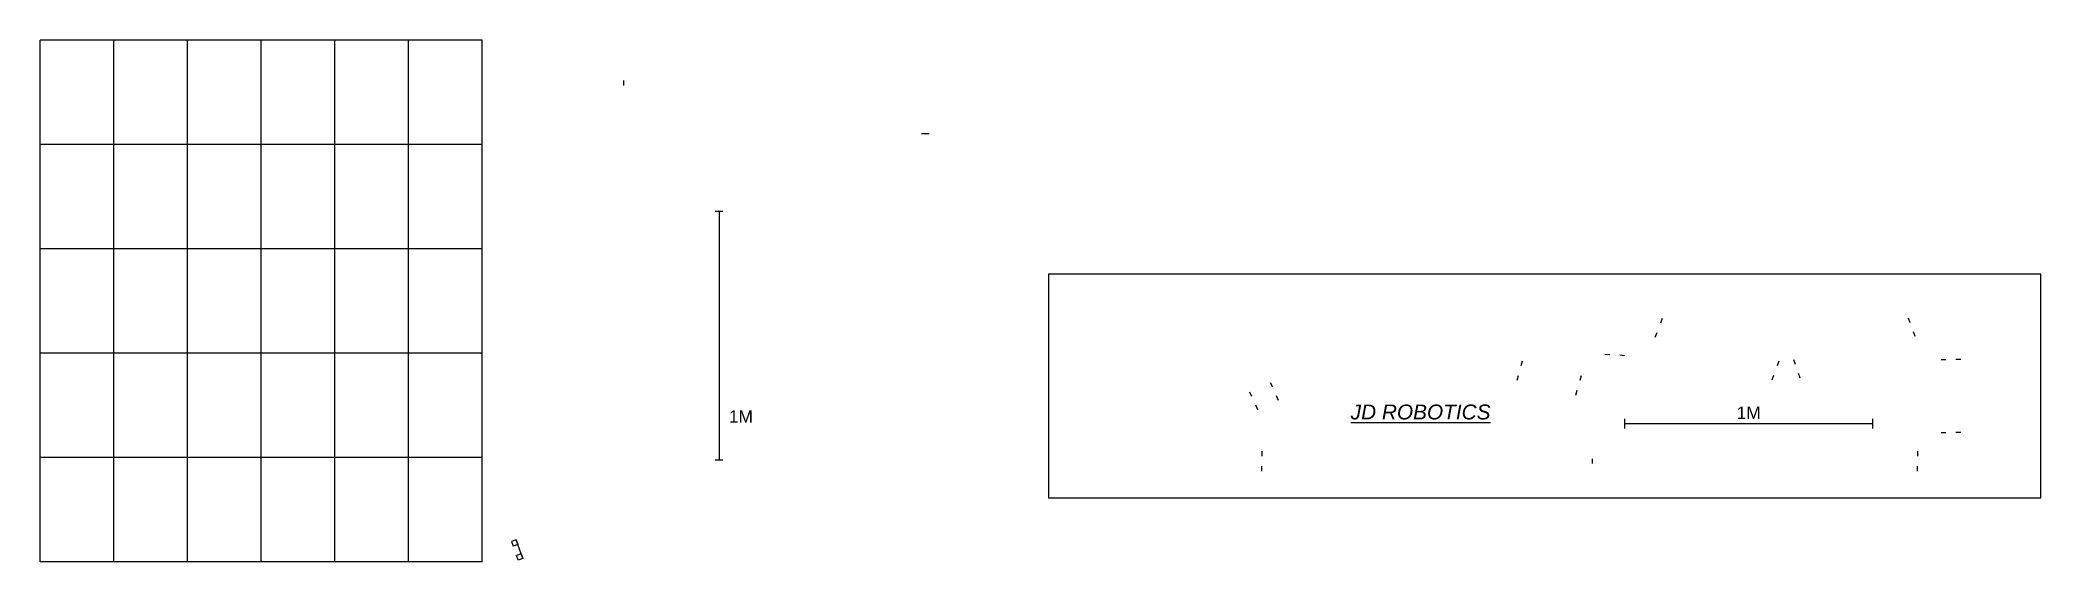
# Model space of a CAD drawing. Header units: inches. Extents: x -193 to 613, y -5 to 205.
import ezdxf

# ---------------------------------------------------------------- set-up
doc = ezdxf.new("R2010")
doc.units = ezdxf.units.IN
doc.header["$MEASUREMENT"] = 0
doc.styles.get("Standard").update_dxf_attribs({"font": 'arial.ttf'})

# ---------------------------------------------------------------- blocks, each defined once
blk = doc.blocks.new('*U2')
for p, q in [((14.85, 21), (-14.85, 21)), ((14.85, -21), (14.85, 21))]:
    blk.add_line(p, q)
blk = doc.blocks.new('*U3')
at = {"color": 0, "linetype": 'ByBlock', "lineweight": -2, "transparency": 16777216}
for p in [(0, 168), (29.7, 168), (59.4, 168), (89.1, 168), (118.8, 168), (148.5, 168), (0, 126), (29.7, 126), (59.4, 126), (89.1, 126), (118.8, 126), (148.5, 126), (0, 84), (29.7, 84), (59.4, 84), (89.1, 84), (118.8, 84), (148.5, 84), (0, 42), (29.7, 42), (59.4, 42), (89.1, 42), (118.8, 42), (148.5, 42), (0, 0), (29.7, 0), (59.4, 0), (89.1, 0), (118.8, 0), (148.5, 0)]:
    blk.add_blockref('*U2', p, dxfattribs=at)

msp = doc.modelspace()

# ---------------------------------------------------------------- linework, layer by layer
for p, q in [((-193.17, -5.49), (-193.17, 204.51)), ((41.9, 188.18), (41.9, 186.18)), ((162.04, 166.89), (165.08, 166.89)), ((78.94, 135.63), (81.98, 135.63)), ((80.46, 135.63), (80.46, 35.63)), ((613.19, 110.34), (213.19, 110.34)), ((213.19, 110.34), (213.19, 20.34)), ((613.19, 20.34), (613.19, 110.34)), ((460.5, 92.41), (459.82, 90.53)), ((559.69, 92.8), (560.38, 90.92)), ((457.77, 84.89), (458.45, 86.77)), ((562.43, 85.28), (561.75, 87.16)), ((404.15, 75.34), (403.63, 73.41)), ((437.44, 78.17), (439.43, 78)), ((445.41, 77.47), (443.42, 77.65)), ((507.59, 75.27), (506.91, 73.39)), ((513.41, 75.95), (514.09, 74.07)), ((572.9, 75.95), (574.9, 75.95)), ((580.9, 75.95), (578.9, 75.95)), ((302.6, 66.77), (303.44, 64.96)), ((402.07, 67.62), (402.59, 69.55)), ((427.84, 69.4), (427.32, 67.46)), ((504.86, 67.75), (505.54, 69.63)), ((516.15, 68.43), (515.46, 70.31)), ((294.26, 62.97), (295.1, 61.15)), ((297.64, 55.72), (296.79, 57.53)), ((305.98, 59.52), (305.13, 61.33)), ((425.77, 61.67), (426.29, 63.6)), ((445.47, 48.15), (445.47, 52.15)), ((445.47, 50.15), (545.47, 50.15)), ((545.47, 48.15), (545.47, 52.15)), ((572.9, 46.55), (574.9, 46.55)), ((580.9, 46.55), (578.9, 46.55)), ((78.94, 35.63), (81.98, 35.63)), ((299.23, 39.05), (299.23, 37.05)), ((299.23, 31.05), (299.23, 33.05)), ((432.31, 36.05), (432.31, 34.05)), ((563.4, 39.05), (563.4, 37.05)), ((563.4, 31.05), (563.4, 33.05)), ((213.19, 20.34), (613.19, 20.34)), ((-1.29, 3.38), (-3.17, 2.7)), ((-3.17, 2.7), (-2.48, 0.82)), ((-0.6, 1.5), (-2.48, 0.82)), ((-0.6, 1.5), (-1.29, 3.38)), ((-1.29, 3.38), (-0.6, 1.5)), ((0.77, -2.26), (-0.6, 1.5)), ((-14.97, -5.49), (-193.17, -5.49)), ((0.77, -2.26), (-1.11, -2.94)), ((-0.43, -4.82), (-1.11, -2.94)), ((1.45, -4.14), (-0.43, -4.82)), ((0.77, -2.26), (1.45, -4.14)), ((1.45, -4.14), (0.77, -2.26))]:
    msp.add_line(p, q)

# ---------------------------------------------------------------- block references
msp.add_blockref('*U3', (-178.32, 15.51))

# ---------------------------------------------------------------- texts
at = {"attachment_point": 1}
for s, width, insert, char_height in [('{\\fArial|b0|i1|c0|p34;\\LJD ROBOTICS}', 72.1039, (335.02, 57.85), 6), ('1M', 18.9638, (490.54, 57.02), 5), ('1M', 14.3342, (84.42, 55.52), 5)]:
    msp.add_mtext_dynamic_manual_height_columns(s, width=width, gutter_width=1, heights=[0], dxfattribs=dict(at, insert=insert, char_height=char_height))

doc.saveas('drawing.dxf')
